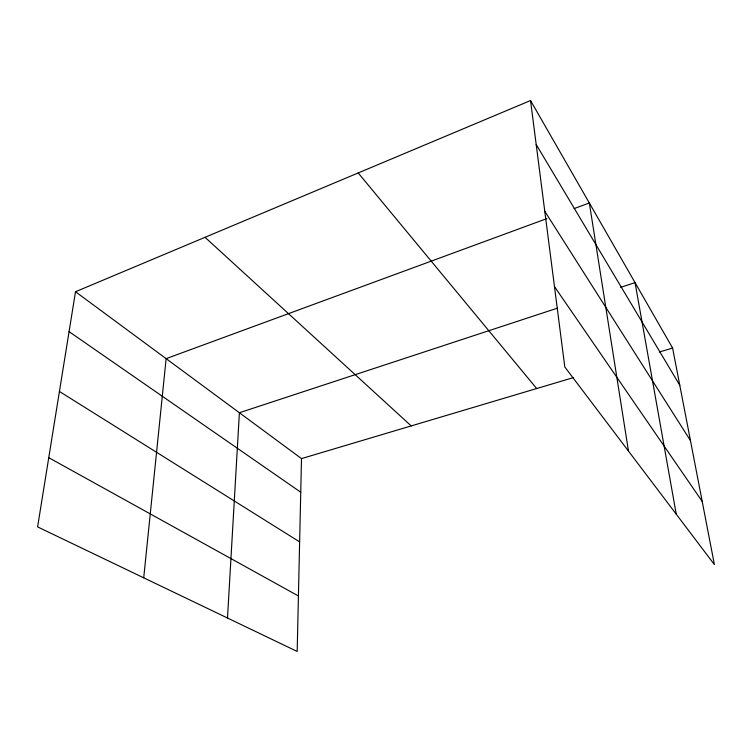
<?xml version="1.0" encoding="UTF-8"?>
<svg xmlns="http://www.w3.org/2000/svg" width="752" height="752" viewBox="0 0 752 752"><rect width="100%" height="100%" fill="white"/><g stroke="black" fill="none" stroke-linecap="round" stroke-linejoin="round"><path stroke-width="1.13" d="M75.501 291.738L301.496 458.598L297.181 651.458L37.6 526.898L75.501 291.738L530.536 100.542L672.598 348.054L714.4 564.592L564.808 366.967L530.536 100.542M227.499 618.022L239.39 412.735L557.486 308.141M143.717 577.818L166.136 358.648L546.845 218.616M574.086 208.605L589.342 202.993L628.475 451.078M620.644 287.367L635.045 282.63L676.245 514.189M301.496 458.598L573.635 377.532M659.297 352.021L672.598 348.054M48.758 457.677L298.422 595.969M59.427 391.454L299.634 541.901M69.071 331.641L300.744 492.203M205.042 237.312L411.212 425.914M358.206 172.951L536.684 388.54M554.478 286.625L702.218 501.462M544.786 211.293L690.468 440.606M536.185 144.478L679.77 385.221"/></g></svg>
